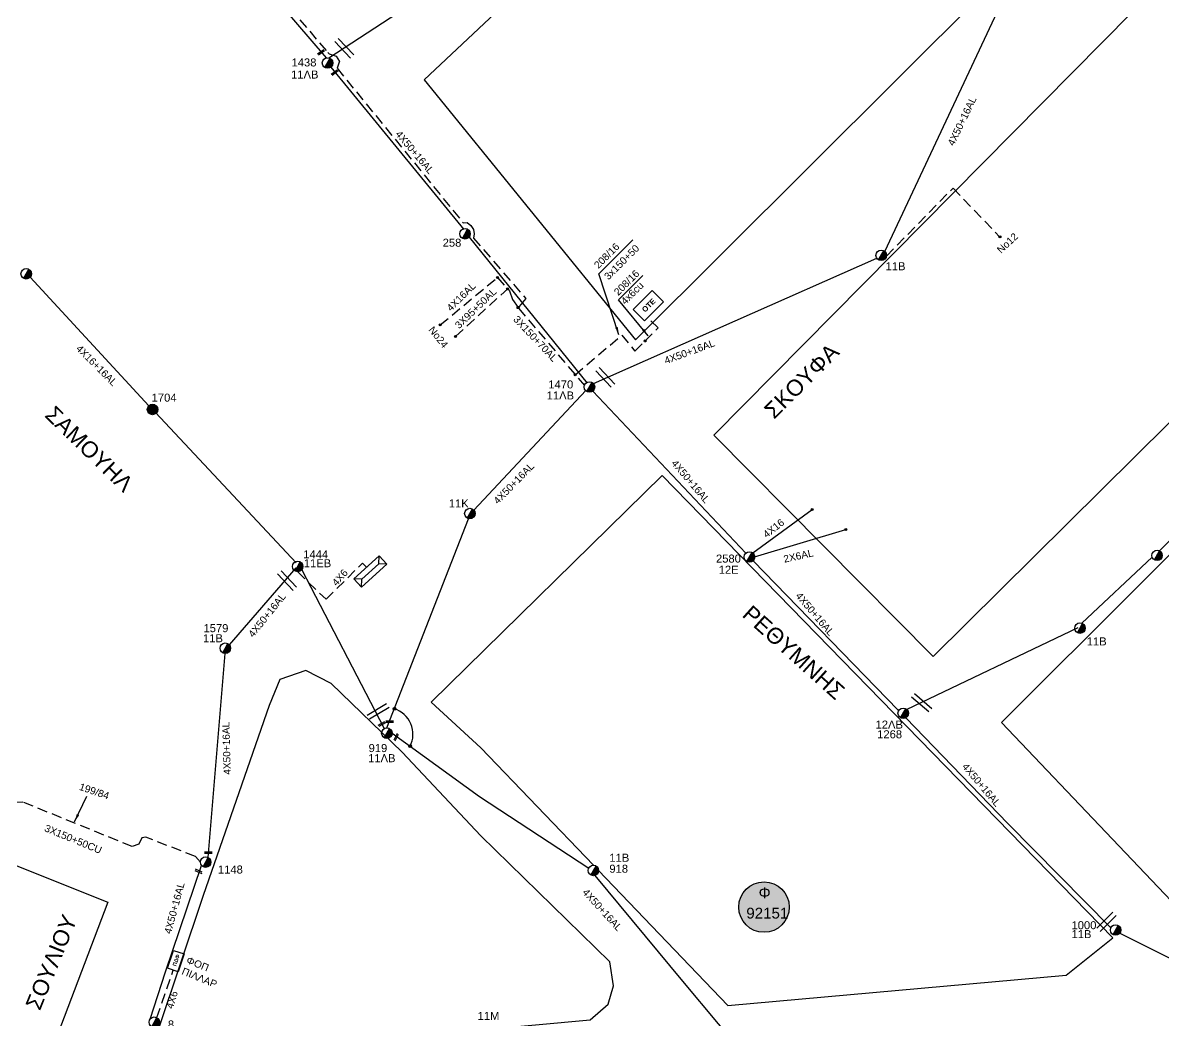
# Model space of a CAD drawing. Header units: millimetres. Extents: x 751 to 1825, y 358 to 872.
# Drawn here: x 973.6 to 1115.8, y 564.5 to 688.9 of the extents above; entities that cross this region are included whole.
import ezdxf

# ---------------------------------------------------------------- set-up
doc = ezdxf.new("R2010")
doc.units = ezdxf.units.MM
doc.linetypes.add('DASHED', pattern=[19.05, 12.7, -6.35])
for name, color, linetype in [('Pillar', 7, 'Continuous'), ('Pillar (ΠΔΦ) Δημοτικού Φωτισμού', 7, 'Continuous'), ('Pillar OTE', 7, 'Continuous'), ('Pillar Δημοτικού Φωτισμού', 7, 'Continuous'), ('Άγνωστα', 7, 'Continuous'), ('Γέφυρες Εναέριου Δικτύου', 7, 'Continuous'), ('Γυμνά εναέρια ΧΤ και ΦΟΠ (3Φ)   4x16+16AL', 7, 'Continuous'), ('Γυμνά εναέρια ΧΤ και ΦΟΠ (3Φ)   4x50+16AL', 7, 'Continuous'), ('Εναέρια παροχή ΧΤ 4x16', 7, 'SYN_LINE'), ('Επιγραφές - Σχήματα', 7, 'Continuous'), ('Καλώδια ΧΤ   2x6AL', 7, 'DASHED'), ('Καλώδια ΧΤ   3x150+50AL XLPE', 7, 'DASHED'), ('Καλώδια ΧΤ   3x150+50CU', 7, 'DASHED'), ('Καλώδια ΧΤ   3x150+70AL', 7, 'DASHED'), ('Καλώδια ΧΤ   3x150AL+50XLPE', 7, 'DASHED'), ('Καλώδια ΧΤ   3x95+50CU', 7, 'DASHED'), ('Μηχανική τομή', 7, 'Continuous'), ('Στύλος Ξύλινος', 7, 'Continuous'), ('Στύλος Ξύλινος @ 1', 7, 'Continuous'), ('Στύλος ΦΜ', 7, 'Continuous'), ('Στύλος ΦΜ @ 1', 7, 'Continuous'), ('Συνδέσεις', 7, 'Continuous'), ('Τομή', 7, 'Continuous'), ('Υποσταθμός πόλεως', 7, 'Continuous'), ('Υπόβαθρο ΔΕΗ', 7, 'Continuous'), ('Υπόγεια καλώδια Παροχών ΧΤ   4x16AL', 7, 'DASHED'), ('Υπόγεια καλώδια Παροχών ΧΤ   4x6', 7, 'DASHED'), ('Χώρος', 7, 'Continuous')]:
    doc.layers.add(name, color=color, linetype=linetype)
doc.styles.get("Standard").update_dxf_attribs({"font": 'arial.ttf'})
doc.linetypes.add('SYN_LINE', pattern='A,0.5,-0.0001,["/\\/\\/\\/",Standard,S=0.1,R=0,X=0,Y=-0.05],-0.25', length=0.7501)
doc.dimstyles.new('ISO-25', dxfattribs={"dimtxt": 2.5, "dimasz": 2.5, "dimexe": 1.25, "dimexo": 0.625, "dimtad": 1, "dimtxsty": 'Standard', "dimcen": 2.5, "dimadec": 0, "dimazin": 0, "dimtfac": 1, "dimtmove": 0, "dimatfit": 3, "dimfxl": 1, "dimarcsym": 0})

# ---------------------------------------------------------------- blocks, each defined once
blk = doc.blocks.new('ΥΠΑΡΧΩΝ ΤΣΙΜΕΝΤΕΝΙΟΣ ΣΤΥΛΟΣ')
at = {"layer": 'Στύλος ΦΜ'}
blk.add_hatch(color=256, dxfattribs=at).paths.add_polyline_path([(-1.29, -2.28, 0.574793), (2.62, 0, 0.268822), (1.3, 2.27)])
blk.add_line((-1.29, -2.28), (1.3, 2.27), dxfattribs=at)
blk.add_circle((0, 0), 2.62, dxfattribs=at)
at = {"layer": 'Στύλος ΦΜ', "flags": 4}
for tag, p in [('ΑΡΙΘΜΟΣ', (-4.68, 8.05)), ('ΤΥΠΟΣ', (-4.91, 3.03))]:
    blk.add_attdef(tag, p, '', height=4, dxfattribs=at)
blk = doc.blocks.new('ΤΟΜΗ')
at = {"layer": 'Τομή', "ltscale": 40}
for p, q in [((-5.68, 0), (5.68, 0)), ((5.68, -2.33), (-5.68, -2.33))]:
    blk.add_line(p, q, dxfattribs=at)
blk = doc.blocks.new('ΜΗΧΑΝΙΚΗ ΤΟΜΗ')
at = {"layer": 'Μηχανική τομή', "ltscale": 40}
for p, q in [((-1.89, 0.78), (1.89, 0.78)), ((1.89, 0), (-1.89, 0))]:
    blk.add_line(p, q, dxfattribs=at)
blk = doc.blocks.new('ΥΠΑΡΧΩΝ ΞΥΛΙΝΟΣ ΣΤΥΛΟΣ')
at = {"layer": 'Στύλος Ξύλινος'}
h = blk.add_hatch(color=256, dxfattribs=at)
h.paths.add_polyline_path([(-2.62, 0, 0.270008), (-1.29, -2.28), (1.3, 2.27, 0.576266)])
h.paths.add_polyline_path([(-1.29, -2.28, 0.574793), (2.62, 0, 0.268822), (1.3, 2.27)])
blk.add_line((-1.29, -2.28), (1.3, 2.27), dxfattribs=at)
blk.add_circle((0, 0), 2.62, dxfattribs=at)
at = {"layer": 'Στύλος Ξύλινος', "flags": 4}
for tag, p in [('ΑΡΙΘΜΟΣ', (-4.91, 8.6)), ('ΤΥΠΟΣ', (-4.85, 3.39))]:
    blk.add_attdef(tag, p, '', height=4, dxfattribs=at)
blk = doc.blocks.new('_ΣΥΝΔΕΣΗ')
at = {"layer": 'Συνδέσεις', "linetype": 'SYN_LINE', "ltscale": 40}
blk.add_hatch(color=256, dxfattribs=at).paths.add_polyline_path([(0.5, -0.01, 1), (-0.5, -0.01, 1)])
at = {"layer": 'Συνδέσεις'}
blk.add_circle((0, -0.01), 0.5, dxfattribs=at)
blk = doc.blocks.new('Pillar')
at = {"layer": 'Υποσταθμός πόλεως', "linetype": 'Continuous', "ltscale": 40}
blk.add_lwpolyline([(-8.57, 2.82), (8.57, 2.82), (8.57, -2.82), (-8.57, -2.82)], close=True, dxfattribs=at)
for points in [[(-5.75, 0), (-8.57, 2.82)], [(-8.57, -2.82), (-5.75, 0)], [(-5.75, 0), (5.75, 0)], [(5.75, 0), (8.57, 2.82)], [(8.57, -2.82), (5.75, 0)]]:
    blk.add_lwpolyline(points, dxfattribs=at)
at = {"layer": 'Pillar', "ltscale": 40}
blk.add_attdef('PILLAR', (-5.74, 3.71), '', height=2.52, dxfattribs=at)
blk = doc.blocks.new('ΧΩΡΟΣ')
at = {"layer": 'Χώρος', "ltscale": 40, "true_color": 0xff4747}
blk.add_hatch(color=13, dxfattribs=at).paths.add_polyline_path([(12.17, -0.19, 1), (-13.03, -0.19, 1)])
at = {"layer": 'Χώρος', "ltscale": 40}
blk.add_circle((-0.43, -0.19), 12.6, dxfattribs=at)
at = {"layer": 'Χώρος', "ltscale": 30, "insert": (-3.14, 9.64), "char_height": 5.4, "width": 408.8913, "attachment_point": 1}
blk.add_mtext('Φ', dxfattribs=at)
at = {"layer": 'Χώρος', "ltscale": 40}
blk.add_attdef('ΑΡΙΘΜΟΣ_001', (-5.24, -3.99), '', height=5.4, dxfattribs=at)
blk = doc.blocks.new('PILLAR ΔΗΜΟΤΙΚΟΥ ΦΩΤΙΣΜΟΥ')
at = {"layer": 'Pillar (ΠΔΦ) Δημοτικού Φωτισμού', "ltscale": 40}
for p, q in [((-3.64, 2), (3.07, 2)), ((-3.64, -2), (-3.64, 2)), ((3.07, 2), (3.07, -2)), ((3.07, -2), (-3.64, -2))]:
    blk.add_line(p, q, dxfattribs=at)
at = {"layer": 'Pillar (ΠΔΦ) Δημοτικού Φωτισμού', "insert": (-2.13, 0.69), "char_height": 1.3575, "width": 109.961, "attachment_point": 1}
blk.add_mtext('{\\fArial|b1|i0|c161|p34;ΠΔΦ}', dxfattribs=at)
blk = doc.blocks.new('PILLAR ΟΤΕ')
at = {"layer": 'Pillar OTE', "ltscale": 40}
blk.add_lwpolyline([(-3.31, 2.02), (3.39, 2.02), (3.39, -1.99), (-3.31, -1.99)], close=True, dxfattribs=at)
at = {"layer": 'Pillar OTE', "insert": (-1.81, 0.71), "char_height": 1.3575, "width": 109.961, "attachment_point": 1}
blk.add_mtext('{\\fArial|b1|i0|c161|p34;OTE}', dxfattribs=at)

msp = doc.modelspace()

# ---------------------------------------------------------------- linework, layer by layer
at = {"layer": 'Άγνωστα', "color": 5, "linetype": 'DASHED', "ltscale": 0.1}
for points in [[(1081.33, 659.81), (1089.64, 668.3)], [(1089.64, 668.3), (1095.42, 662.24)]]:
    msp.add_lwpolyline(points, dxfattribs=at)
at = {"layer": 'Γέφυρες Εναέριου Δικτύου', "ltscale": 0.1}
msp.add_arc((1018.96, 600.17), 3.32, 333.0396, 72.5772, dxfattribs=at)
at = {"layer": 'Γυμνά εναέρια ΧΤ και ΦΟΠ (3Φ)   4x16+16AL', "color": 85, "ltscale": 0.1}
for points in [[(974.53, 657.17), (989.33, 641.14)], [(990.16, 640.29), (1007.69, 621.57)], [(1008.41, 620.69), (1008.41, 620.69), (1018.69, 600.88)]]:
    msp.add_lwpolyline(points, dxfattribs=at)
at = {"layer": 'Γυμνά εναέρια ΧΤ και ΦΟΠ (3Φ)   4x50+16AL', "color": 30, "ltscale": 0.1}
msp.add_lwpolyline([(1011.79, 684.54), (1053.13, 711.58)], dxfattribs=at)
at = {"layer": 'Γυμνά εναέρια ΧΤ και ΦΟΠ (3Φ)   4x50+16AL', "color": 27, "ltscale": 0.1}
for points in [[(998.68, 699.44), (1011.44, 684.56)], [(1012.04, 683.4), (1028.62, 663.15)], [(1029.27, 662.18), (1044.01, 643.98)], [(1044.71, 642.98), (1063.79, 622.75)], [(1064.69, 621.8), (1064.69, 621.8), (1082.8, 603.15)], [(1083.75, 602.21), (1096.46, 589.05), (1109.32, 576.03)]]:
    msp.add_lwpolyline(points, dxfattribs=at)
at = {"layer": 'Γυμνά εναέρια ΧΤ και ΦΟΠ (3Φ)   4x50+16AL', "color": 5, "ltscale": 0.1}
for points in [[(1081.11, 660.4), (1097.37, 695.06)], [(1044.78, 643.92), (1080.14, 659.55)]]:
    msp.add_lwpolyline(points, dxfattribs=at)
at = {"layer": 'Γυμνά εναέρια ΧΤ και ΦΟΠ (3Φ)   4x50+16AL', "color": 6, "ltscale": 0.1}
for points in [[(1139.39, 646.92), (1115.4, 623.04)], [(1114.46, 622.26), (1105.7, 614.02)], [(999.38, 611.3), (1007.72, 620.91)], [(1083.85, 603.26), (1105.24, 613.48)], [(996.74, 584.78), (998.87, 610.24)], [(991.41, 570.53), (995.91, 583.8)], [(989.48, 564.63), (991.41, 570.53)]]:
    msp.add_lwpolyline(points, dxfattribs=at)
at = {"layer": 'Γυμνά εναέρια ΧΤ και ΦΟΠ (3Φ)   4x50+16AL', "color": 173, "linetype": 'Continuous', "ltscale": 0.1}
for points in [[(1043.83, 643.03), (1029.85, 628.14)], [(1019.02, 600.95), (1029.22, 627.02)], [(1019.67, 600.3), (1030.57, 592.4), (1044.2, 583.46)], [(1064.82, 558.7), (1055.94, 569.34), (1045.02, 582.55)]]:
    msp.add_lwpolyline(points, dxfattribs=at)
at = {"layer": 'Γυμνά εναέρια ΧΤ και ΦΟΠ (3Φ)   4x50+16AL', "color": 151, "ltscale": 0.1}
msp.add_lwpolyline([(1110.43, 575.34), (1131.78, 564.71)], dxfattribs=at)
at = {"layer": 'Εναέρια παροχή ΧΤ 4x16', "color": 27, "linetype": 'SYN_LINE', "ltscale": 10}
msp.add_lwpolyline([(1064.65, 622.78), (1072.08, 628.21)], dxfattribs=at)
at = {"layer": 'Καλώδια ΧΤ   2x6AL', "color": 27, "linetype": 'SYN_LINE', "ltscale": 10}
msp.add_lwpolyline([(1064.89, 622.28), (1076.25, 625.7)], dxfattribs=at)
at = {"layer": 'Καλώδια ΧΤ   3x150+50AL XLPE', "color": 173, "linetype": 'DASHED', "ltscale": 0.1}
msp.add_lwpolyline([(1042.51, 645.02), (1048.33, 649.97), (1049.96, 647.97), (1051.23, 649.23)], dxfattribs=at)
at = {"layer": 'Καλώδια ΧΤ   3x150+50CU', "color": 6, "linetype": 'DASHED', "ltscale": 0.1}
msp.add_lwpolyline([(995.76, 584.21), (995.15, 584.93), (988.95, 587.31), (988.45, 587.24), (988.08, 586.44), (987.26, 586.15), (973.62, 591.7), (972.37, 591.67), (971.65, 592.23), (971.78, 592.98), (969.36, 593.81), (965.63, 595.16)], dxfattribs=at)
at = {"layer": 'Καλώδια ΧΤ   3x150+70AL', "color": 173, "linetype": 'DASHED', "ltscale": 0.1}
for points in [[(1032.82, 657.15), (1034.31, 655.5), (1034.67, 654.42), (1035.38, 653.39)], [(1035.46, 653.3), (1043.67, 643.67)]]:
    msp.add_lwpolyline(points, dxfattribs=at)
at = {"layer": 'Καλώδια ΧΤ   3x150AL+50XLPE', "color": 173, "linetype": 'DASHED', "ltscale": 0.1}
msp.add_lwpolyline([(999.47, 699.43), (1011.65, 685.23), (1011.84, 685.04), (1012.69, 684.77), (1013.1, 684.09), (1013.07, 684.03), (1012.82, 683.25), (1028.53, 663.98), (1029.04, 664.02), (1029.51, 663.62), (1029.82, 663.14), (1029.9, 662.58), (1029.9, 662.58), (1029.83, 662.07), (1036.34, 654.51), (1035.46, 653.48)], dxfattribs=at)
at = {"layer": 'Καλώδια ΧΤ   3x95+50CU', "color": 173, "linetype": 'DASHED', "ltscale": 0.1}
msp.add_lwpolyline([(1027.59, 649.8), (1034.09, 655.74)], dxfattribs=at)
at = {"layer": 'Υπόβαθρο ΔΕΗ', "ltscale": 0.1}
for points in [[(1081.46, 736.14), (1023.68, 681.81), (1050.04, 649.39), (1115.26, 714.43), (1113.64, 722.12), (1081.46, 736.14)], [(1134.35, 712.92), (1059.82, 637.49), (1087.14, 609.88), (1166.89, 688.82), (1167.47, 690.47), (1165.55, 699.58), (1134.31, 712.88)], [(1045.47, 657.61), (1049.69, 661.85)], [(1047.91, 654.37), (1050.93, 657.39)], [(1053.34, 632.45), (1024.55, 604.17), (1030.76, 598.46), (1044.79, 583.83)], [(1045.43, 583.17), (1061.56, 566.34), (1103.76, 570.09), (1109.55, 574.78), (1053.34, 632.45)], [(935.68, 598.59), (984.22, 579.22), (966.7, 533.23), (917.6, 555.39), (935.68, 598.59)]]:
    msp.add_lwpolyline(points, dxfattribs=at)
for points in [[(1095.67, 601.64), (1123.35, 572.54), (1195.7, 644.29), (1209.85, 658), (1181.19, 686.97)], [(1030.76, 587.48), (1020.91, 597.91), (1012.09, 606.49), (1008.92, 608.11), (1005.69, 606.99), (1004.32, 603.76), (996.12, 580.03), (990.46, 563.17), (990.46, 561.77), (990.76, 560.52), (992.11, 559.36), (993.45, 558.99), (996.28, 559.41), (998.46, 560.35), (1007.34, 561.19), (1024.94, 562.86), (1030.76, 563.29), (1044.36, 564.53), (1046.63, 566.51), (1047.28, 568.77), (1046.85, 571.76)]]:
    msp.add_lwpolyline(points, close=True, dxfattribs=at)
at = {"layer": 'Υπόγεια καλώδια Παροχών ΧΤ   4x16AL', "color": 173, "linetype": 'DASHED', "ltscale": 0.1}
msp.add_lwpolyline([(1025.68, 651.24), (1032.82, 657.15)], dxfattribs=at)
at = {"layer": 'Υπόγεια καλώδια Παροχών ΧΤ   4x6', "color": 173, "linetype": 'DASHED', "ltscale": 0.1}
msp.add_lwpolyline([(1051.23, 649.23), (1052.86, 650.86), (1051.61, 652.1)], dxfattribs=at)
at = {"layer": 'Υπόγεια καλώδια Παροχών ΧΤ   4x6', "color": 85, "linetype": 'DASHED', "ltscale": 0.1}
msp.add_lwpolyline([(1007.9, 620.44), (1011.43, 617), (1015.98, 621.51), (1016.48, 621)], dxfattribs=at)
at = {"layer": 'Υπόγεια καλώδια Παροχών ΧΤ   4x6', "color": 6, "linetype": 'DASHED', "ltscale": 0.1}
msp.add_lwpolyline([(990.33, 564.81), (992.38, 570.74)], dxfattribs=at)

# ---------------------------------------------------------------- block references
at = {"ltscale": 0.1}
ref = msp.add_blockref('ΧΩΡΟΣ', (1066.17, 578.65), dxfattribs=dict(at, xscale=0.25, yscale=0.25, zscale=0.25))
ref.add_attrib('ΑΡΙΘΜΟΣ_001', '92151', (1063.85, 577.17), dxfattribs={"layer": 'Χώρος', "ltscale": 40, "height": 1.35})
at = {"layer": 'Pillar', "ltscale": 0.1, "xscale": 0.2500000000000578, "yscale": 0.2500000000000578, "zscale": 0.2500000000000578, "rotation": 42.07079063806681}
msp.add_blockref('Pillar', (1016.96, 620.48), dxfattribs=at)
at = {"layer": 'Pillar OTE', "xscale": 0.5, "yscale": 0.5, "zscale": 0.5, "rotation": 44.91981972007959}
msp.add_blockref('PILLAR ΟΤΕ', (1051.64, 653.61), dxfattribs=at)
at = {"layer": 'Pillar Δημοτικού Φωτισμού', "xscale": 0.3500000000000393, "yscale": 0.3500000000000393, "zscale": 0.3500000000000393, "rotation": 71.43904021679393}
msp.add_blockref('PILLAR ΔΗΜΟΤΙΚΟΥ ΦΩΤΙΣΜΟΥ', (992.74, 571.96), dxfattribs=at)
at = {"layer": 'Εναέρια παροχή ΧΤ 4x16', "linetype": 'DASHED', "ltscale": 0.1, "xscale": 0.25, "yscale": 0.25, "zscale": 0.25}
msp.add_blockref('_ΣΥΝΔΕΣΗ', (1072.08, 628.21), dxfattribs=at)
at = {"layer": 'Μηχανική τομή', "ltscale": 0.1}
for p, xscale, yscale, zscale, rotation in [((1010.88, 685.16), 0.2500000000000454, 0.2500000000000454, 0.2500000000000454, 36.75133527837111), ((1012.57, 682.63), 0.2500000000000454, 0.2500000000000454, 0.2500000000000454, 36.75133527837111), ((1018.44, 601.35), 0.2499999999999821, 0.2499999999999821, 0.2499999999999821, 29.72382310893499), ((1020.09, 599.84), -0.2499999999999467, 0.2500000000000236, 0.25, 245.6166525281229), ((995.57, 583.16), -0.2500000000000913, 0.2500000000000513, 0.25, 156.6564414996483)]:
    msp.add_blockref('ΜΗΧΑΝΙΚΗ ΤΟΜΗ', p, dxfattribs=dict(at, xscale=xscale, yscale=yscale, zscale=zscale, rotation=rotation))
at = {"layer": 'Μηχανική τομή', "ltscale": 0.1, "xscale": 0.25, "yscale": 0.25, "zscale": 0.25}
for p in [(1019.36, 601.63), (996.74, 585.28)]:
    msp.add_blockref('ΜΗΧΑΝΙΚΗ ΤΟΜΗ', p, dxfattribs=at)
at = {"layer": 'Στύλος Ξύλινος @ 1', "ltscale": 0.1}
ref = msp.add_blockref('ΥΠΑΡΧΩΝ ΞΥΛΙΝΟΣ ΣΤΥΛΟΣ', (989.8, 640.69), dxfattribs=dict(at, xscale=0.25, yscale=0.25, zscale=0.25))
ref.add_attrib('ΤΥΠΟΣ', '1704', (989.68, 641.66), dxfattribs={"layer": 'Στύλος Ξύλινος', "height": 1, "flags": 4})
at = {"layer": 'Στύλος ΦΜ @ 1', "ltscale": 0.1}
ref = msp.add_blockref('ΥΠΑΡΧΩΝ ΤΣΙΜΕΝΤΕΝΙΟΣ ΣΤΥΛΟΣ', (1011.62, 683.91), dxfattribs=dict(at, xscale=0.25, yscale=0.25, zscale=0.25))
ref.add_attrib('ΤΥΠΟΣ', '1438', (1007.13, 683.48), dxfattribs={"layer": 'Στύλος ΦΜ', "height": 1, "flags": 4})
ref.add_attrib('ΑΡΙΘΜΟΣ', '11ΛB', (1007.07, 681.97), dxfattribs={"layer": 'Στύλος ΦΜ', "height": 1, "flags": 4})
ref = msp.add_blockref('ΥΠΑΡΧΩΝ ΤΣΙΜΕΝΤΕΝΙΟΣ ΣΤΥΛΟΣ', (1028.77, 662.6), dxfattribs=dict(at, xscale=0.25, yscale=0.25, zscale=0.25))
ref.add_attrib('ΤΥΠΟΣ', '258', (1025.98, 660.99), dxfattribs={"layer": 'Στύλος ΦΜ', "height": 1, "flags": 4})
ref = msp.add_blockref('ΥΠΑΡΧΩΝ ΤΣΙΜΕΝΤΕΝΙΟΣ ΣΤΥΛΟΣ', (1080.68, 659.91), dxfattribs=dict(at, xscale=0.25, yscale=0.25, zscale=0.25))
ref.add_attrib('ΤΥΠΟΣ', '11B', (1081.22, 658.05), dxfattribs={"layer": 'Στύλος ΦΜ', "height": 1, "flags": 4})
at = {"layer": 'Στύλος ΦΜ @ 1', "ltscale": 0.1, "xscale": 0.25, "yscale": 0.25, "zscale": 0.25}
msp.add_blockref('ΥΠΑΡΧΩΝ ΤΣΙΜΕΝΤΕΝΙΟΣ ΣΤΥΛΟΣ', (974.04, 657.61), dxfattribs=at)
at = {"layer": 'Στύλος ΦΜ @ 1', "ltscale": 0.1}
ref = msp.add_blockref('ΥΠΑΡΧΩΝ ΤΣΙΜΕΝΤΕΝΙΟΣ ΣΤΥΛΟΣ', (1044.29, 643.49), dxfattribs=dict(at, xscale=0.25, yscale=0.25, zscale=0.25))
ref.add_attrib('ΤΥΠΟΣ', '1470', (1039.16, 643.31), dxfattribs={"layer": 'Στύλος ΦΜ', "height": 1, "flags": 4})
ref.add_attrib('ΑΡΙΘΜΟΣ', '11ΛB', (1038.95, 641.93), dxfattribs={"layer": 'Στύλος ΦΜ', "height": 1, "flags": 4})
ref = msp.add_blockref('ΥΠΑΡΧΩΝ ΤΣΙΜΕΝΤΕΝΙΟΣ ΣΤΥΛΟΣ', (1029.37, 627.7), dxfattribs=dict(at, xscale=0.25, yscale=0.25, zscale=0.25))
ref.add_attrib('ΤΥΠΟΣ', '11K', (1026.74, 628.46), dxfattribs={"layer": 'Στύλος ΦΜ', "height": 1, "flags": 4})
ref = msp.add_blockref('ΥΠΑΡΧΩΝ ΤΣΙΜΕΝΤΕΝΙΟΣ ΣΤΥΛΟΣ', (1007.9, 621.1), dxfattribs=dict(at, xscale=0.25, yscale=0.25, zscale=0.25))
ref.add_attrib('ΤΥΠΟΣ', '1444', (1008.59, 622.11), dxfattribs={"layer": 'Στύλος ΦΜ', "height": 1, "flags": 4})
ref.add_attrib('ΑΡΙΘΜΟΣ', '11EB', (1008.66, 621), dxfattribs={"layer": 'Στύλος ΦΜ', "height": 1, "flags": 4})
ref = msp.add_blockref('ΥΠΑΡΧΩΝ ΤΣΙΜΕΝΤΕΝΙΟΣ ΣΤΥΛΟΣ', (1115.08, 622.48), dxfattribs=dict(at, xscale=0.25, yscale=0.25, zscale=0.25))
ref.add_attrib('ΤΥΠΟΣ', '1259', (1116.53, 621.05), dxfattribs={"layer": 'Στύλος ΦΜ', "height": 1, "flags": 4})
ref.add_attrib('ΑΡΙΘΜΟΣ', '11E', (1116.64, 619.76), dxfattribs={"layer": 'Στύλος ΦΜ', "height": 1, "flags": 4})
ref = msp.add_blockref('ΥΠΑΡΧΩΝ ΤΣΙΜΕΝΤΕΝΙΟΣ ΣΤΥΛΟΣ', (1064.24, 622.28), dxfattribs=dict(at, xscale=0.25, yscale=0.25, zscale=0.25))
ref.add_attrib('ΤΥΠΟΣ', '2580', (1060.07, 621.58), dxfattribs={"layer": 'Στύλος ΦΜ', "height": 1, "flags": 4})
ref.add_attrib('ΑΡΙΘΜΟΣ', '12E', (1060.41, 620.19), dxfattribs={"layer": 'Στύλος ΦΜ', "height": 1, "flags": 4})
ref = msp.add_blockref('ΥΠΑΡΧΩΝ ΤΣΙΜΕΝΤΕΝΙΟΣ ΣΤΥΛΟΣ', (998.87, 610.9), dxfattribs=dict(at, xscale=0.25, yscale=0.25, zscale=0.25))
ref.add_attrib('ΤΥΠΟΣ', '11B', (996.09, 611.64), dxfattribs={"layer": 'Στύλος ΦΜ', "height": 1, "flags": 4})
ref.add_attrib('ΑΡΙΘΜΟΣ', '1579', (996.15, 612.9), dxfattribs={"layer": 'Στύλος ΦΜ', "height": 1, "flags": 4})
ref = msp.add_blockref('ΥΠΑΡΧΩΝ ΤΣΙΜΕΝΤΕΝΙΟΣ ΣΤΥΛΟΣ', (1105.47, 613.4), dxfattribs=dict(at, xscale=0.25, yscale=0.25, zscale=0.25))
ref.add_attrib('ΤΥΠΟΣ', '11B', (1106.31, 611.25), dxfattribs={"layer": 'Στύλος ΦΜ', "height": 1, "flags": 4})
ref = msp.add_blockref('ΥΠΑΡΧΩΝ ΤΣΙΜΕΝΤΕΝΙΟΣ ΣΤΥΛΟΣ', (1083.42, 602.78), dxfattribs=dict(at, xscale=0.25, yscale=0.25, zscale=0.25))
ref.add_attrib('ΤΥΠΟΣ', '1268', (1080.17, 599.66), dxfattribs={"layer": 'Στύλος ΦΜ', "height": 1, "flags": 4})
ref.add_attrib('ΑΡΙΘΜΟΣ', '12ΛB', (1079.97, 600.87), dxfattribs={"layer": 'Στύλος ΦΜ', "height": 1, "flags": 4})
ref = msp.add_blockref('ΥΠΑΡΧΩΝ ΤΣΙΜΕΝΤΕΝΙΟΣ ΣΤΥΛΟΣ', (1019.02, 600.3), dxfattribs=dict(at, xscale=0.25, yscale=0.25, zscale=0.25))
ref.add_attrib('ΤΥΠΟΣ', '11ΛB', (1016.68, 596.68), dxfattribs={"layer": 'Στύλος ΦΜ', "height": 1, "flags": 4})
ref.add_attrib('ΑΡΙΘΜΟΣ', '919', (1016.74, 597.94), dxfattribs={"layer": 'Στύλος ΦΜ', "height": 1, "flags": 4})
ref = msp.add_blockref('ΥΠΑΡΧΩΝ ΤΣΙΜΕΝΤΕΝΙΟΣ ΣΤΥΛΟΣ', (996.42, 584.21), dxfattribs=dict(at, xscale=0.25, yscale=0.25, zscale=0.25))
ref.add_attrib('ΑΡΙΘΜΟΣ', '1148', (997.95, 582.79), dxfattribs={"layer": 'Στύλος ΦΜ', "height": 1, "flags": 4})
ref = msp.add_blockref('ΥΠΑΡΧΩΝ ΤΣΙΜΕΝΤΕΝΙΟΣ ΣΤΥΛΟΣ', (1044.78, 583.17), dxfattribs=dict(at, xscale=0.25, yscale=0.25, zscale=0.25))
ref.add_attrib('ΤΥΠΟΣ', '11B', (1046.77, 584.26), dxfattribs={"layer": 'Στύλος ΦΜ', "height": 1, "flags": 4})
ref.add_attrib('ΑΡΙΘΜΟΣ', '918', (1046.77, 582.89), dxfattribs={"layer": 'Στύλος ΦΜ', "height": 1, "flags": 4})
ref = msp.add_blockref('ΥΠΑΡΧΩΝ ΤΣΙΜΕΝΤΕΝΙΟΣ ΣΤΥΛΟΣ', (1109.91, 575.74), dxfattribs=dict(at, xscale=0.25, yscale=0.25, zscale=0.25))
ref.add_attrib('ΤΥΠΟΣ', '1000', (1104.41, 575.84), dxfattribs={"layer": 'Στύλος ΦΜ', "height": 1, "flags": 4})
ref.add_attrib('ΑΡΙΘΜΟΣ', '11B', (1104.41, 574.73), dxfattribs={"layer": 'Στύλος ΦΜ', "height": 1, "flags": 4})
ref = msp.add_blockref('ΥΠΑΡΧΩΝ ΤΣΙΜΕΝΤΕΝΙΟΣ ΣΤΥΛΟΣ', (990.01, 564.24), dxfattribs=dict(at, xscale=0.25, yscale=0.25, zscale=0.25))
ref.add_attrib('ΑΡΙΘΜΟΣ', '8', (991.71, 563.46), dxfattribs={"layer": 'Στύλος ΦΜ', "height": 1, "flags": 4})
ref = msp.add_blockref('ΥΠΑΡΧΩΝ ΤΣΙΜΕΝΤΕΝΙΟΣ ΣΤΥΛΟΣ', (1031.51, 562.52), dxfattribs=dict(at, xscale=0.25, yscale=0.25, zscale=0.25))
ref.add_attrib('ΑΡΙΘΜΟΣ', '11M', (1030.34, 564.53), dxfattribs={"layer": 'Στύλος ΦΜ', "height": 1, "flags": 4})
at = {"layer": 'Συνδέσεις', "ltscale": 0.1, "xscale": 0.25, "yscale": 0.25, "zscale": 0.25}
for p in [(1095.49, 662.21), (1034.08, 655.73), (1035.38, 653.39), (1027.59, 649.8), (1051.23, 649.23), (1042.51, 645.02), (1076.26, 625.7), (1076.26, 625.7)]:
    msp.add_blockref('_ΣΥΝΔΕΣΗ', p, dxfattribs=at)
at = {"layer": 'Συνδέσεις', "xscale": 0.345700799648589, "yscale": 0.345700799648589, "zscale": 0.345700799648589}
for p in [(1019.96, 603.35), (1021.92, 598.67)]:
    msp.add_blockref('_ΣΥΝΔΕΣΗ', p, dxfattribs=at)
at = {"layer": 'Τομή', "ltscale": 0.1}
for p, xscale, yscale, zscale, rotation in [((1013.5, 685.55), 0.2499999999999652, 0.2499999999999652, 0.2499999999999652, 133.3565043145702), ((1046.04, 644.48), 0.2499999999999652, 0.2499999999999652, 0.2499999999999652, 133.3565043145702), ((1006.37, 619.14), 0.2499999999999652, 0.2499999999999652, 0.2499999999999652, 133.3565043145702), ((1085.9, 604.32), 0.2500000000000597, 0.2500000000000597, 0.2500000000000597, 319.4064546259831), ((1017.77, 603.28), 0.2500000000000265, 0.2500000000000265, 0.2500000000000265, 30.35882970028851), ((1108.56, 576.98), 0.2499999999999424, 0.2499999999999424, 0.2499999999999424, 44.97685036270245)]:
    msp.add_blockref('ΤΟΜΗ', p, dxfattribs=dict(at, xscale=xscale, yscale=yscale, zscale=zscale, rotation=rotation))
at = {"layer": 'Υπόγεια καλώδια Παροχών ΧΤ   4x16AL', "linetype": 'DASHED', "ltscale": 0.1, "xscale": 0.25, "yscale": 0.25, "zscale": 0.25}
for p in [(1032.82, 657.15), (1025.68, 651.24)]:
    msp.add_blockref('_ΣΥΝΔΕΣΗ', p, dxfattribs=at)

# ---------------------------------------------------------------- texts
at = {"layer": 'Γυμνά εναέρια ΧΤ και ΦΟΠ (3Φ)   4x16+16AL', "color": 7, "ltscale": 0.1, "insert": (980.81, 648.83), "char_height": 0.9, "width": 84.1859, "attachment_point": 1, "rotation": 315.0241}
msp.add_mtext('4X16+16AL', dxfattribs=at)
at = {"layer": 'Γυμνά εναέρια ΧΤ και ΦΟΠ (3Φ)   4x50+16AL', "color": 7, "ltscale": 0.1, "char_height": 0.9, "width": 84.1859, "attachment_point": 1}
for insert, rotation in [((1088.91, 673.88), 64.2719), ((1020.71, 675.58), 310.3379), ((1053.51, 647.17), 20.2874), ((1032.22, 629.42), 45.7191), ((1055.12, 634.52), 310.3379), ((1001.65, 612.73), 51.2953), ((1070.62, 617.98), 310.3379), ((998.66, 595.1), 91.6045), ((1091.38, 596.67), 310.3379), ((991.23, 575.42), 74.9186), ((1044, 581), 312.4593)]:
    msp.add_mtext('4X50+16AL', dxfattribs=dict(at, insert=insert, rotation=rotation))
at = {"layer": 'Εναέρια παροχή ΧΤ 4x16', "color": 7, "linetype": 'DASHED', "ltscale": 0.1, "insert": (1065.82, 625.31), "char_height": 0.9, "width": 84.1859, "attachment_point": 1, "rotation": 37.9638}
msp.add_mtext('4X16', dxfattribs=at)
at = {"layer": 'Επιγραφές - Σχήματα', "ltscale": 0.1, "char_height": 0.9, "width": 2.4307, "attachment_point": 1}
for s, insert, rotation in [('No12', (1095.01, 660.75), 43.0286), ('No24', (1024.86, 651.16), 308.6574), ('199/84', (980.85, 594.1), 341.3179)]:
    msp.add_mtext(s, dxfattribs=dict(at, insert=insert, rotation=rotation))
at = {"layer": 'Επιγραφές - Σχήματα', "ltscale": 0.1, "char_height": 2, "attachment_point": 5}
for s, insert, rotation in [('ΣΚΟΥΦΑ', (1070.76, 644.23), 45), ('ΣΑΜΟΥΗΛ', (981.89, 635.75), 315.9108), ('ΡΕΘΥΜΝΗΣ', (1069.76, 610.36), 318.0569), ('ΣΟΥΛΙΟΥ', (977.18, 571.72), 67.7722)]:
    msp.add_mtext(s, dxfattribs=dict(at, insert=insert, rotation=rotation))
at = {"layer": 'Επιγραφές - Σχήματα', "color": 7, "linetype": 'DASHED', "ltscale": 0.1, "insert": (994.26, 572.48), "char_height": 0.9, "width": 84.1859, "attachment_point": 1, "rotation": 337.6228}
msp.add_mtext('ΦΟΠ\\PΠΙΛΛΑΡ', dxfattribs=at)
at = {"layer": 'Καλώδια ΧΤ   2x6AL', "color": 7, "linetype": 'DASHED', "ltscale": 0.1, "insert": (1068.41, 622.44), "char_height": 0.9, "width": 84.1859, "attachment_point": 1, "rotation": 12.5186}
msp.add_mtext('2X6AL', dxfattribs=at)
at = {"layer": 'Καλώδια ΧΤ   3x150+50CU', "color": 7, "linetype": 'DASHED', "ltscale": 0.1, "insert": (976.57, 588.94), "char_height": 0.9, "width": 84.1859, "attachment_point": 1, "rotation": 337.6228}
msp.add_mtext('3X150+50CU', dxfattribs=at)
at = {"layer": 'Καλώδια ΧΤ   3x150+70AL', "color": 7, "linetype": 'DASHED', "ltscale": 0.1, "char_height": 0.9, "attachment_point": 1, "rotation": 45}
for s, insert in [('208/16', (1044.76, 658.82)), ('3x150+50', (1046.02, 657.41)), ('208/16', (1047.24, 655.46)), ('4x6cu', (1048.11, 654.33))]:
    msp.add_mtext_dynamic_manual_height_columns(s, width=1.8, gutter_width=12.5, heights=[0.118], dxfattribs=dict(at, insert=insert))
at = {"layer": 'Καλώδια ΧΤ   3x150+70AL', "color": 7, "linetype": 'DASHED', "ltscale": 0.1, "insert": (1035.37, 652.48), "char_height": 0.9, "width": 84.1859, "attachment_point": 1, "rotation": 313.3938}
msp.add_mtext('3X150+70AL', dxfattribs=at)
at = {"layer": 'Καλώδια ΧΤ   3x95+50CU', "color": 7, "linetype": 'DASHED', "ltscale": 0.1, "insert": (1027.41, 651.33), "char_height": 0.9, "width": 84.1859, "attachment_point": 1, "rotation": 44.037}
msp.add_mtext('3X95+50AL', dxfattribs=at)
at = {"layer": 'Υπόγεια καλώδια Παροχών ΧΤ   4x16AL', "color": 7, "linetype": 'DASHED', "ltscale": 0.1, "insert": (1026.38, 653.49), "char_height": 0.9, "width": 84.1859, "attachment_point": 1, "rotation": 44.809}
msp.add_mtext('4X16AL', dxfattribs=at)
at = {"layer": 'Υπόγεια καλώδια Παροχών ΧΤ   4x6', "color": 7, "linetype": 'DASHED', "ltscale": 0.1, "char_height": 0.9, "width": 84.1859, "attachment_point": 1}
for insert, rotation in [((1012.08, 619.18), 48.5647), ((991.47, 566.09), 73.4841)]:
    msp.add_mtext('4X6', dxfattribs=dict(at, insert=insert, rotation=rotation))

# ---------------------------------------------------------------- leaders
at = {"layer": 'Επιγραφές - Σχήματα', "ltscale": 40}
for points in [[(1047.97, 649.99), (1045.47, 657.61)], [(1051.62, 649.86), (1047.91, 654.37)], [(980.07, 589.23), (981.59, 592.46)]]:
    msp.add_leader(points, dimstyle='ISO-25', override={"dimasz": 1, "dimtad": 0}, dxfattribs=at)

doc.saveas('drawing.dxf')
